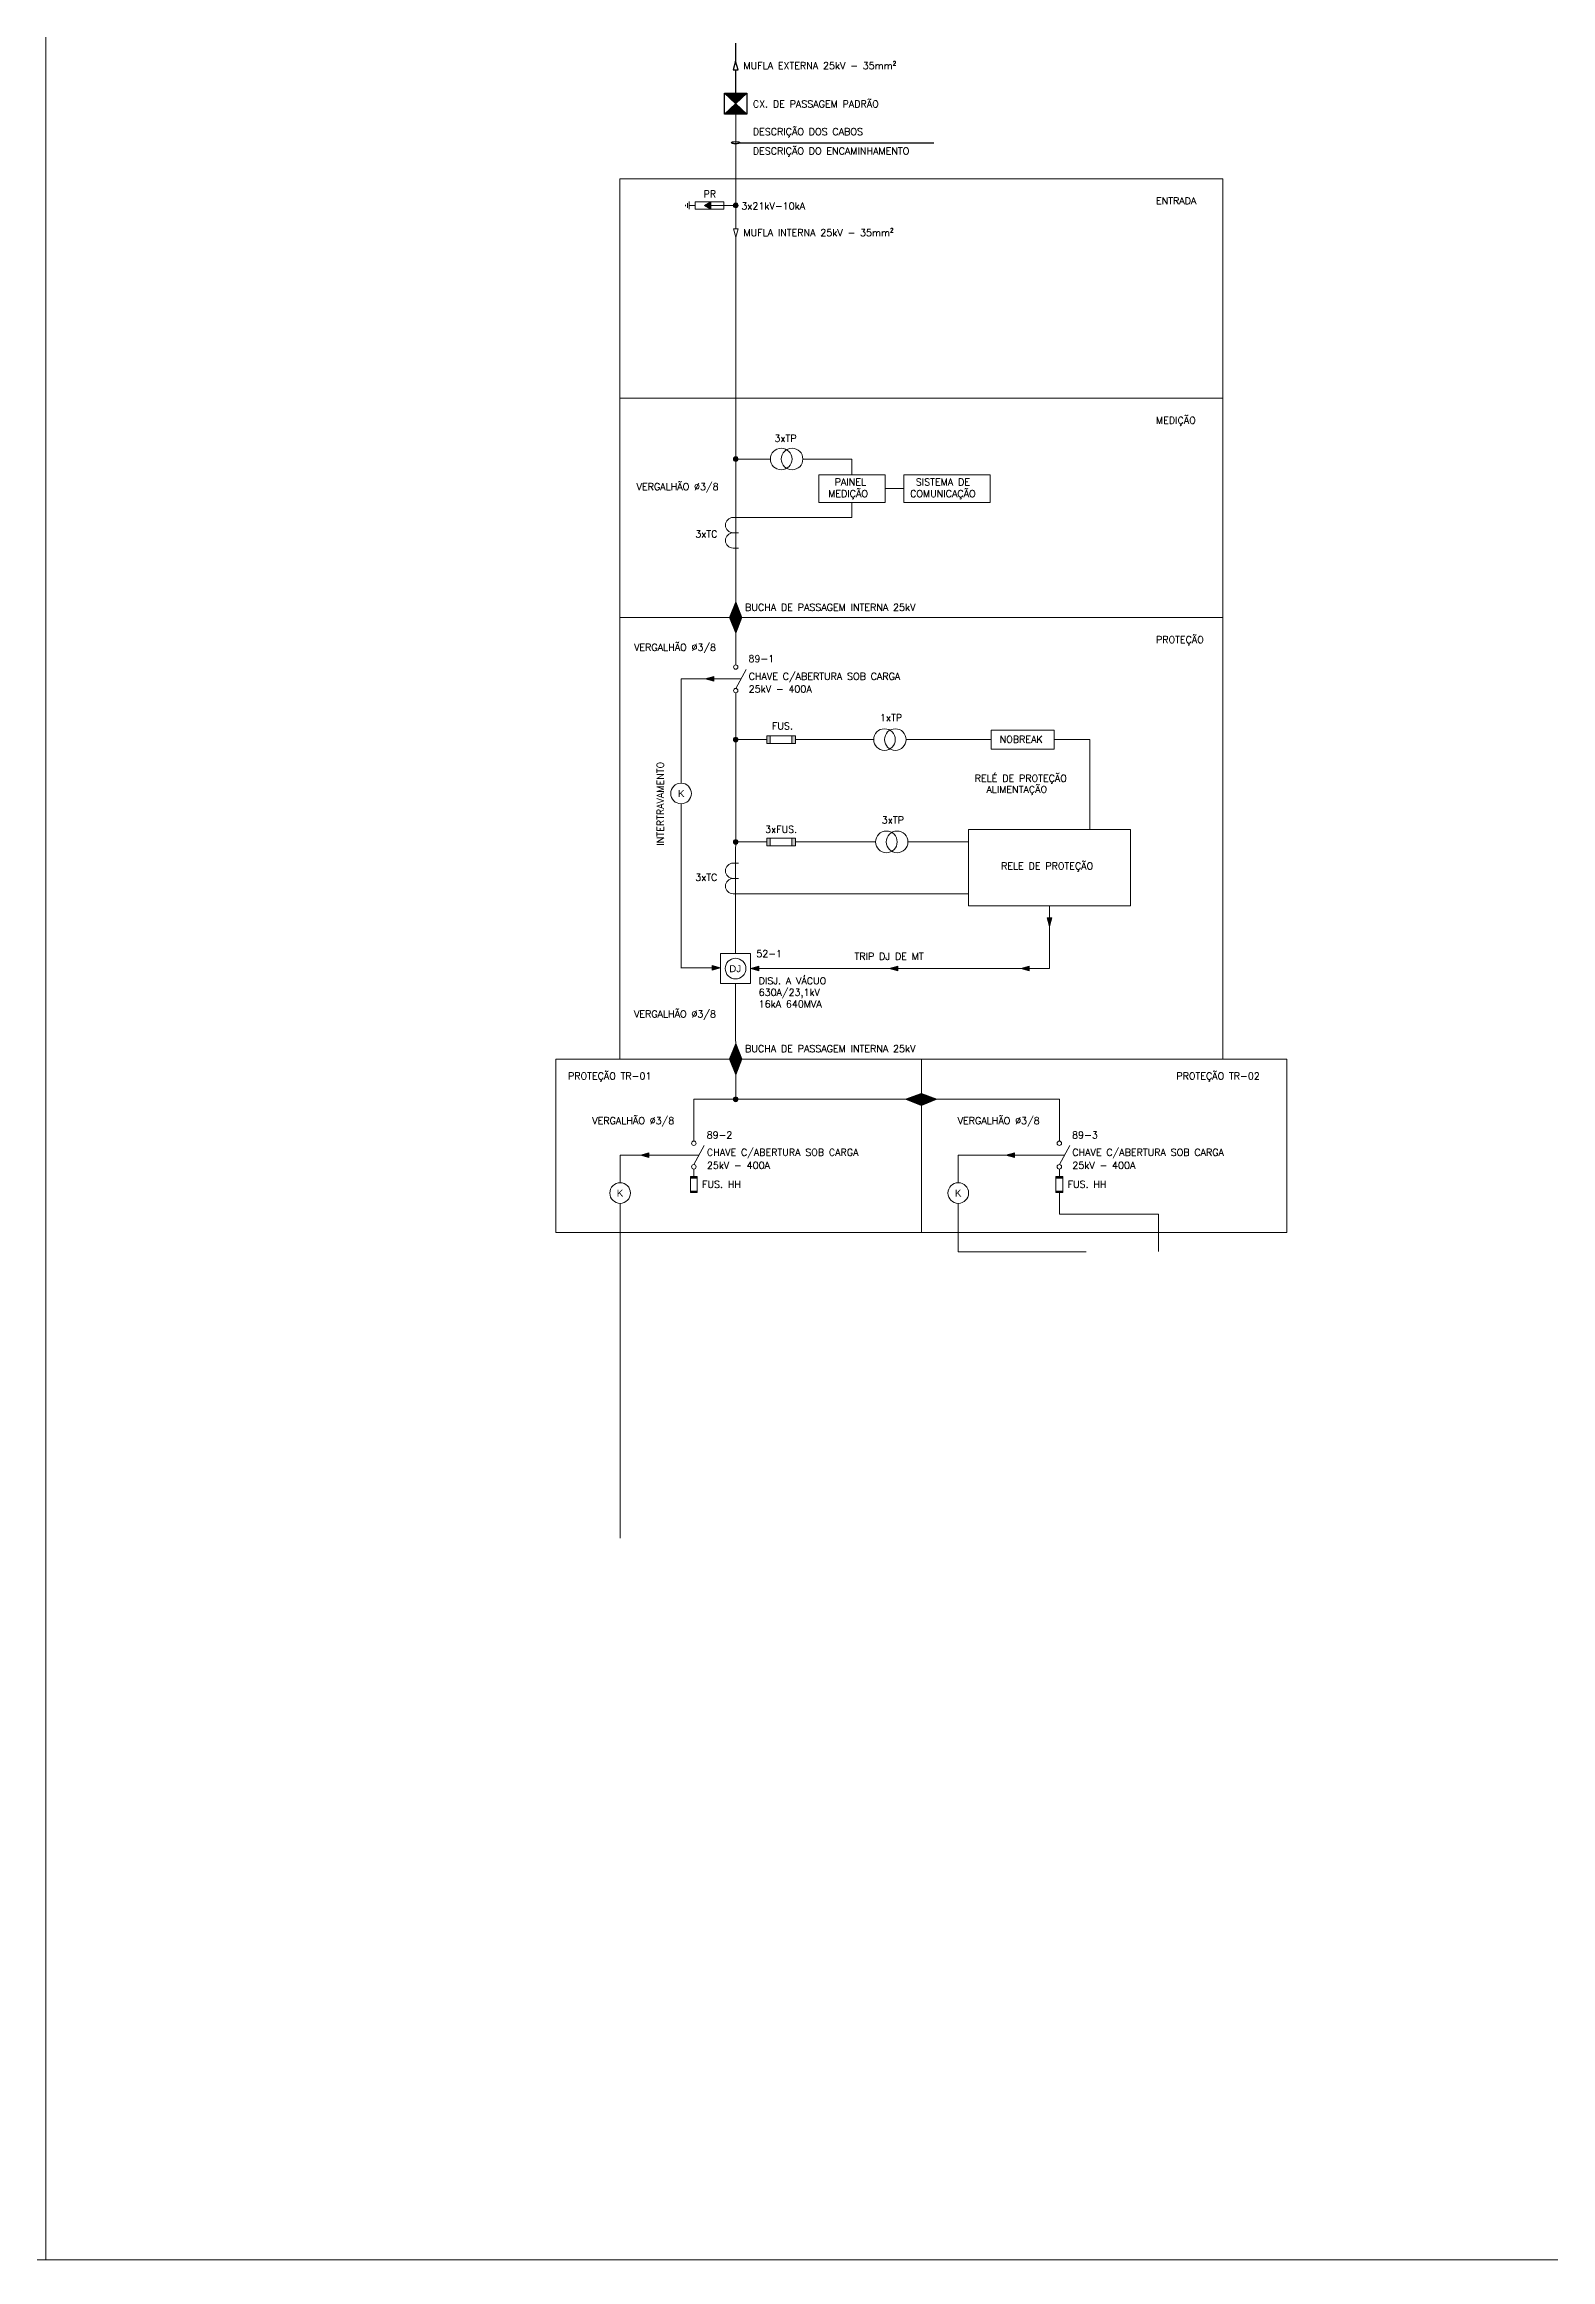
# Model space of a CAD drawing. Extents: x 2368 to 5238, y 905 to 1916.
# Drawn here: x 2595.09 to 2613.47, y 948.34 to 975.36 of the extents above; entities that cross this region are included whole.
import ezdxf

# ---------------------------------------------------------------- set-up
doc = ezdxf.new("R2010")
doc.units = 0
doc.header["$LTSCALE"] = 10
doc.linetypes.add('DASHEDX2', pattern=[38.1, 25.4, -12.7])
doc.layers.get('0').update_dxf_attribs({"linetype": 'CONTINUOUS'})
doc.layers.add('Eletroduto Elétrico', color=3, linetype='CONTINUOUS')
doc.layers.add('TEXTO', color=2, linetype='CONTINUOUS', lineweight=15)
doc.styles.add('ARIAL', font='arial.ttf', dxfattribs={"height": 2})
doc.styles.add('CP', font='simplex.shx')

msp = doc.modelspace()

# ---------------------------------------------------------------- hatches: boundary and pattern name
h = msp.add_hatch(color=1)
h.dxf.hatch_style = 1
h.paths.add_polyline_path([(2603.39, 974.768), (2603.525, 974.64), (2603.661, 974.768)])
h.paths.add_polyline_path([(2603.525, 974.64), (2603.39, 974.511), (2603.661, 974.511)])
at = {"layer": 'TEXTO', "ltscale": 0.4}
h = msp.add_hatch(color=1, dxfattribs=at)
h.dxf.hatch_style = 1
h.paths.add_polyline_path([(2603.224, 973.442), (2603.147, 973.397), (2603.224, 973.351)])
at = {"layer": 'TEXTO'}
h = msp.add_hatch(color=1, dxfattribs=at)
edge = h.paths.add_edge_path()
edge.add_arc((2603.528, 973.397), 0.0288, 143.1388, 503.1388)
h = msp.add_hatch(color=1, dxfattribs=at)
edge = h.paths.add_edge_path()
edge.add_arc((2603.528, 970.304), 0.0288, -143.1388, 216.8612, ccw=False)
at = {"layer": 'TEXTO', "lineweight": 18}
h = msp.add_hatch(color=1, dxfattribs=at)
h.dxf.hatch_style = 1
h.paths.add_polyline_path([(2603.453, 968.372), (2603.527, 968.562), (2603.6, 968.372)])
h = msp.add_hatch(color=1, dxfattribs=at)
h.dxf.hatch_style = 1
h.paths.add_polyline_path([(2603.453, 968.369), (2603.527, 968.179), (2603.6, 968.369)])
at = {"layer": 'TEXTO'}
h = msp.add_hatch(color=1, dxfattribs=at)
h.dxf.hatch_style = 1
h.paths.add_polyline_path([(2603.259, 967.592), (2603.259, 967.622), (2603.259, 967.651), (2603.156, 967.622)])
h = msp.add_hatch(color=1, dxfattribs=at)
edge = h.paths.add_edge_path()
edge.add_arc((2603.527, 966.881), 0.0288, 143.1388, 503.1388)
at = {"layer": 'TEXTO', "ltscale": 0.4}
h = msp.add_hatch(color=1, dxfattribs=at)
h.dxf.hatch_style = 1
h.paths.add_polyline_path([(2603.949, 966.927), (2603.905, 966.927), (2603.905, 966.835), (2603.949, 966.835)])
h.paths.add_polyline_path([(2604.255, 966.927), (2604.21, 966.927), (2604.21, 966.835), (2604.255, 966.835)])
at = {"layer": 'TEXTO'}
h = msp.add_hatch(color=1, dxfattribs=at)
edge = h.paths.add_edge_path()
edge.add_arc((2603.527, 965.633), 0.0288, 143.1388, 503.1388)
at = {"layer": 'TEXTO', "ltscale": 0.4}
h = msp.add_hatch(color=1, dxfattribs=at)
h.dxf.hatch_style = 1
h.paths.add_polyline_path([(2603.949, 965.678), (2603.905, 965.678), (2603.905, 965.587), (2603.949, 965.587)])
h.paths.add_polyline_path([(2604.21, 965.678), (2604.21, 965.587), (2604.255, 965.587), (2604.255, 965.678)])
at = {"layer": 'TEXTO'}
h = msp.add_hatch(color=1, dxfattribs=at)
h.dxf.hatch_style = 1
h.paths.add_polyline_path([(2607.325, 964.705), (2607.355, 964.705), (2607.384, 964.705), (2607.355, 964.602)])
h = msp.add_hatch(color=1, dxfattribs=at)
h.dxf.hatch_style = 1
h.paths.add_polyline_path([(2603.24, 964.126), (2603.24, 964.097), (2603.24, 964.067), (2603.343, 964.097)])
h = msp.add_hatch(color=1, dxfattribs=at)
h.dxf.hatch_style = 1
h.paths.add_polyline_path([(2603.81, 964.118), (2603.81, 964.088), (2603.81, 964.059), (2603.707, 964.088)])
h = msp.add_hatch(color=1, dxfattribs=at)
h.dxf.hatch_style = 1
h.paths.add_polyline_path([(2605.504, 964.118), (2605.504, 964.088), (2605.504, 964.059), (2605.401, 964.088)])
h = msp.add_hatch(color=1, dxfattribs=at)
h.dxf.hatch_style = 1
h.paths.add_polyline_path([(2607.108, 964.118), (2607.108, 964.088), (2607.108, 964.059), (2607.005, 964.088)])
at = {"layer": 'TEXTO', "lineweight": 18}
h = msp.add_hatch(color=1, dxfattribs=at)
h.dxf.hatch_style = 1
h.paths.add_polyline_path([(2603.453, 962.985), (2603.527, 963.174), (2603.6, 962.985)])
h = msp.add_hatch(color=1, dxfattribs=at)
h.dxf.hatch_style = 1
h.paths.add_polyline_path([(2603.453, 962.985), (2603.527, 962.795), (2603.6, 962.985)])
h = msp.add_hatch(color=1, dxfattribs=at)
h.dxf.hatch_style = 1
h.paths.add_polyline_path([(2603.453, 962.982), (2603.527, 962.792), (2603.6, 962.982)])
at = {"layer": 'TEXTO'}
h = msp.add_hatch(color=1, dxfattribs=at)
edge = h.paths.add_edge_path()
edge.add_arc((2603.527, 962.493), 0.0288, 143.1388, 503.1388)
at = {"layer": 'TEXTO', "lineweight": 18}
h = msp.add_hatch(color=1, dxfattribs=at)
h.dxf.hatch_style = 1
h.paths.add_polyline_path([(2605.79, 962.566), (2605.6, 962.493), (2605.79, 962.419)])
h = msp.add_hatch(color=1, dxfattribs=at)
h.dxf.hatch_style = 1
h.paths.add_polyline_path([(2605.792, 962.566), (2605.982, 962.493), (2605.792, 962.419)])
at = {"layer": 'TEXTO'}
h = msp.add_hatch(color=1, dxfattribs=at)
h.dxf.hatch_style = 1
h.paths.add_polyline_path([(2602.468, 961.842), (2602.468, 961.813), (2602.468, 961.784), (2602.365, 961.813)])
h = msp.add_hatch(color=1, dxfattribs=at)
h.dxf.hatch_style = 1
h.paths.add_polyline_path([(2606.926, 961.842), (2606.926, 961.813), (2606.926, 961.784), (2606.823, 961.813)])
h = msp.add_hatch(color=1, dxfattribs=at)
h.dxf.hatch_style = 1
h.paths.add_polyline_path([(2603.058, 961.552), (2602.974, 961.552), (2602.974, 961.533), (2603.058, 961.533)])
h = msp.add_hatch(color=1, dxfattribs=at)
h.dxf.hatch_style = 1
h.paths.add_polyline_path([(2607.516, 961.552), (2607.433, 961.552), (2607.433, 961.533), (2607.516, 961.533)])
h = msp.add_hatch(color=1, dxfattribs=at)
h.dxf.hatch_style = 1
h.paths.add_polyline_path([(2603.058, 961.355), (2602.974, 961.355), (2602.974, 961.374), (2603.058, 961.374)])
h = msp.add_hatch(color=1, dxfattribs=at)
h.dxf.hatch_style = 1
h.paths.add_polyline_path([(2607.516, 961.355), (2607.433, 961.355), (2607.433, 961.374), (2607.516, 961.374)])

# ---------------------------------------------------------------- linework, layer by layer
at = {"color": 1}
for p, q in [((2603.39, 974.511), (2603.661, 974.768)), ((2603.39, 974.768), (2603.661, 974.511)), ((2603.576, 974.162), (2605.945, 974.162))]:
    msp.add_line(p, q, dxfattribs=at)
for points in [[(2603.525, 975.156), (2603.496, 975.053), (2603.555, 975.053)], [(2603.39, 974.768), (2603.661, 974.768), (2603.661, 974.511), (2603.39, 974.511)]]:
    msp.add_lwpolyline(points, close=True, dxfattribs=at)
msp.add_ellipse((2603.525, 974.162), major_axis=(0.0503, 0), ratio=0.268313, start_param=-1.570796, end_param=4.712389, dxfattribs=at)
at = {"layer": 'Eletroduto Elétrico', "color": 1, "ltscale": 0.4}
for p, q in [((2603.525, 975.377), (2603.525, 975.156)), ((2603.525, 975.053), (2603.525, 974.768))]:
    msp.add_line(p, q, dxfattribs=at)
at = {"layer": 'TEXTO', "color": 200, "linetype": 'DASHEDX2', "ltscale": 50}
for p, q in [((2595.109, 989.092), (2595.109, 948.338)), ((2595.109, 948.338), (2595.109, 989.092)), ((2595.109, 948.338), (2532.361, 948.338)), ((2657.857, 948.338), (2595.109, 948.338))]:
    msp.add_line(p, q, dxfattribs=at)
at = {"layer": 'TEXTO', "color": 1, "ltscale": 0.4}
for p, q in [((2603.528, 974.511), (2603.527, 973.112)), ((2602.96, 973.444), (2602.96, 973.35)), ((2602.914, 973.405), (2602.914, 973.388)), ((2602.937, 973.425), (2602.937, 973.368)), ((2603.031, 973.397), (2602.96, 973.397)), ((2603.224, 973.442), (2603.224, 973.351)), ((2603.527, 973.008), (2603.527, 968.562)), ((2603.951, 970.304), (2603.528, 970.304)), ((2603.527, 968.262), (2603.527, 967.793)), ((2603.654, 967.738), (2603.527, 967.506)), ((2603.527, 967.452), (2603.527, 966.881)), ((2603.527, 967.452), (2603.527, 966.881)), ((2603.525, 964.271), (2603.527, 966.881)), ((2603.527, 966.881), (2603.905, 966.881)), ((2603.949, 966.927), (2603.949, 966.835)), ((2604.21, 966.927), (2604.21, 966.835)), ((2604.255, 966.881), (2605.21, 966.881)), ((2605.606, 966.881), (2606.645, 966.881)), ((2607.412, 966.882), (2607.845, 966.882)), ((2607.845, 966.882), (2607.845, 966.585)), ((2607.845, 966.585), (2607.845, 965.784)), ((2603.905, 965.633), (2603.527, 965.633)), ((2603.949, 965.678), (2603.949, 965.587)), ((2604.21, 965.678), (2604.21, 965.587)), ((2604.255, 965.633), (2605.233, 965.633)), ((2605.628, 965.633), (2606.367, 965.633)), ((2603.525, 963.906), (2603.527, 962.493)), ((2603.016, 962.493), (2607.475, 962.493)), ((2603.016, 961.984), (2603.016, 962.493)), ((2607.475, 961.984), (2607.475, 962.493)), ((2603.016, 961.643), (2603.016, 961.552)), ((2607.475, 961.643), (2607.475, 961.552)), ((2607.475, 961.355), (2607.475, 961.094)), ((2607.475, 961.355), (2607.475, 961.094)), ((2608.686, 961.094), (2607.475, 961.094)), ((2608.686, 960.635), (2608.686, 961.094))]:
    msp.add_line(p, q, dxfattribs=at)
at = {"layer": 'TEXTO', "color": 1, "linetype": 'DASHEDX2', "ltscale": 5}
for p, q in [((2602.115, 973.722), (2609.47, 973.722)), ((2602.115, 973.722), (2602.115, 962.982)), ((2609.47, 973.722), (2609.47, 962.982)), ((2602.115, 971.046), (2609.47, 971.046)), ((2603.438, 968.369), (2602.115, 968.369)), ((2609.47, 968.369), (2603.438, 968.369)), ((2603.707, 964.088), (2603.81, 964.118)), ((2603.81, 964.059), (2603.707, 964.088)), ((2603.81, 964.118), (2603.81, 964.059)), ((2601.334, 962.982), (2610.251, 962.982)), ((2601.334, 962.982), (2601.334, 960.868)), ((2610.251, 962.982), (2610.251, 960.868)), ((2610.251, 960.868), (2601.334, 960.868))]:
    msp.add_line(p, q, dxfattribs=at)
at = {"layer": 'TEXTO', "color": 1, "linetype": 'DASHEDX2', "ltscale": 0.03}
msp.add_line((2605.349, 969.943), (2605.578, 969.943), dxfattribs=at)
at = {"layer": 'TEXTO', "color": 1, "linetype": 'DASHEDX2', "ltscale": 3}
for p, q in [((2603.59, 967.622), (2602.861, 967.622)), ((2602.861, 966.35), (2602.861, 967.622)), ((2602.861, 964.097), (2602.861, 966.098)), ((2607.355, 964.852), (2607.355, 964.088)), ((2603.24, 964.097), (2602.858, 964.097)), ((2603.707, 964.088), (2606.322, 964.088)), ((2606.322, 964.088), (2607.355, 964.088)), ((2603.08, 961.813), (2602.117, 961.813)), ((2602.117, 961.813), (2602.117, 961.476)), ((2607.538, 961.813), (2606.242, 961.813)), ((2606.242, 961.813), (2606.242, 961.476)), ((2602.117, 957.141), (2602.117, 961.224)), ((2606.242, 961.224), (2606.242, 960.632)), ((2606.242, 960.632), (2607.804, 960.632))]:
    msp.add_line(p, q, dxfattribs=at)
at = {"layer": 'TEXTO', "color": 1}
for p, q in [((2607.355, 964.602), (2607.325, 964.705)), ((2607.325, 964.705), (2607.384, 964.705)), ((2607.384, 964.705), (2607.355, 964.602)), ((2605.401, 964.088), (2605.504, 964.118)), ((2605.504, 964.059), (2605.401, 964.088)), ((2605.504, 964.118), (2605.504, 964.059)), ((2607.005, 964.088), (2607.108, 964.118)), ((2607.108, 964.059), (2607.005, 964.088)), ((2607.108, 964.118), (2607.108, 964.059)), ((2602.365, 961.813), (2602.468, 961.842)), ((2602.468, 961.842), (2602.468, 961.784)), ((2603.143, 961.929), (2603.016, 961.697)), ((2606.823, 961.813), (2606.926, 961.842)), ((2606.926, 961.842), (2606.926, 961.784)), ((2607.602, 961.929), (2607.475, 961.697)), ((2602.365, 961.813), (2602.468, 961.784)), ((2606.823, 961.813), (2606.926, 961.784)), ((2602.974, 961.533), (2603.058, 961.533)), ((2602.974, 961.374), (2603.058, 961.374)), ((2607.433, 961.533), (2607.516, 961.533)), ((2607.433, 961.374), (2607.516, 961.374))]:
    msp.add_line(p, q, dxfattribs=at)
at = {"layer": 'TEXTO', "color": 1, "linetype": 'DASHEDX2', "ltscale": 0.05}
msp.add_line((2605.792, 962.982), (2605.792, 960.868), dxfattribs=at)
at = {"layer": 'TEXTO', "color": 1, "ltscale": 0.4}
for points in [[(2603.031, 973.442), (2603.381, 973.442), (2603.381, 973.351), (2603.031, 973.351)], [(2606.645, 966.765), (2607.412, 966.765), (2607.412, 966.998), (2606.645, 966.998)], [(2603.905, 966.927), (2604.255, 966.927), (2604.255, 966.835), (2603.905, 966.835)], [(2603.905, 965.678), (2604.255, 965.678), (2604.255, 965.587), (2603.905, 965.587)], [(2603.707, 964.271), (2603.343, 964.271), (2603.343, 963.906), (2603.707, 963.906)], [(2602.974, 961.552), (2603.058, 961.552), (2603.058, 961.355), (2602.974, 961.355)], [(2607.433, 961.552), (2607.516, 961.552), (2607.516, 961.355), (2607.433, 961.355)]]:
    msp.add_lwpolyline(points, close=True, dxfattribs=at)
for points in [[(2603.224, 973.442), (2603.147, 973.397), (2603.224, 973.351)], [(2603.224, 973.397), (2603.381, 973.397), (2603.528, 973.397)], [(2604.945, 970.111), (2604.945, 970.304), (2604.346, 970.304)]]:
    msp.add_lwpolyline(points, dxfattribs=at)
at = {"layer": 'TEXTO', "color": 1}
for points in [[(2603.528, 973.009), (2603.557, 973.112), (2603.498, 973.112)], [(2603.156, 967.622), (2603.259, 967.592), (2603.259, 967.651)], [(2603.343, 964.097), (2603.24, 964.126), (2603.24, 964.067)]]:
    msp.add_lwpolyline(points, close=True, dxfattribs=at)
at = {"layer": 'TEXTO', "color": 1, "linetype": 'DASHEDX2', "ltscale": 5}
for points in [[(2604.541, 970.111), (2605.349, 970.111), (2605.349, 969.775), (2604.541, 969.775)], [(2605.578, 970.111), (2606.63, 970.111), (2606.63, 969.775), (2605.578, 969.775)], [(2606.367, 965.784), (2608.342, 965.784), (2608.342, 964.852), (2606.367, 964.852)]]:
    msp.add_lwpolyline(points, close=True, dxfattribs=at)
at = {"layer": 'TEXTO', "color": 1, "ltscale": 0.4}
for points in [[(2604.945, 969.775), (2604.945, 969.591), (2603.56, 969.591), (2603.496, 969.591, 1), (2603.496, 969.404), (2603.56, 969.404), (2603.496, 969.404, 1), (2603.496, 969.217), (2603.56, 969.217)], [(2603.559, 965.374), (2603.495, 965.374, 1), (2603.495, 965.187), (2603.559, 965.187), (2603.495, 965.187, 1), (2603.495, 965), (2603.559, 965), (2606.367, 965)]]:
    msp.add_lwpolyline(points, format="xyb", dxfattribs=at)
at = {"layer": 'TEXTO', "color": 1, "lineweight": 18}
for points in [[(2603.527, 968.562), (2603.453, 968.372), (2603.6, 968.372)], [(2603.527, 968.179), (2603.453, 968.369), (2603.6, 968.369)], [(2603.527, 963.174), (2603.453, 962.985), (2603.6, 962.985)], [(2603.527, 962.795), (2603.453, 962.985), (2603.6, 962.985)], [(2603.527, 962.792), (2603.453, 962.982), (2603.6, 962.982)], [(2605.6, 962.493), (2605.79, 962.566), (2605.79, 962.419)], [(2605.982, 962.493), (2605.792, 962.566), (2605.792, 962.419)]]:
    msp.add_lwpolyline(points, close=True, dxfattribs=at)
at = {"layer": 'TEXTO', "color": 1}
for centre, radius in [((2603.528, 973.397), 0.0288), ((2603.528, 970.304), 0.0288), ((2604.082, 970.304), 0.132), ((2604.214, 970.304), 0.132), ((2603.527, 967.766), 0.027), ((2603.527, 967.479), 0.027), ((2605.342, 966.881), 0.132), ((2605.474, 966.881), 0.132), ((2603.527, 966.881), 0.0288), ((2603.527, 965.633), 0.0288), ((2605.365, 965.633), 0.132), ((2605.496, 965.633), 0.132), ((2603.527, 962.493), 0.0288), ((2603.016, 961.957), 0.027), ((2607.475, 961.957), 0.027), ((2603.016, 961.67), 0.027), ((2607.475, 961.67), 0.027)]:
    msp.add_circle(centre, radius, dxfattribs=at)
at = {"layer": 'TEXTO', "color": 1, "ltscale": 0.4}
for centre in [(2602.86, 966.224), (2602.86, 966.224), (2603.525, 964.088), (2602.117, 961.35), (2602.117, 961.35), (2606.242, 961.35), (2606.242, 961.35)]:
    msp.add_circle(centre, 0.126, dxfattribs=at)

# ---------------------------------------------------------------- texts
at = {"layer": 'TEXTO', "lineweight": 9, "style": 'CP'}
for s, height, p in [('MUFLA EXTERNA 25kV - 35mm²', 0.08513, (2603.621, 975.06)), ('CX. DE PASSAGEM PADRÃO', 0.08513, (2603.736, 974.591)), ('DESCRIÇÃO DOS CABOS', 0.08513, (2603.736, 974.253)), ('DESCRIÇÃO DO ENCAMINHAMENTO', 0.08513, (2603.736, 974.017)), ('PR', 0.0851, (2603.135, 973.494)), ('ENTRADA', 0.0851, (2608.654, 973.411)), ('3x21kV-10kA', 0.08513, (2603.596, 973.349)), ('MUFLA INTERNA 25kV - 35mm²', 0.08513, (2603.621, 973.024)), ('MEDIÇÃO', 0.0851, (2608.654, 970.734)), ('MEDIÇÃO', 0.0851, (2604.655, 969.84)), ('PAINEL', 0.0851, (2604.734, 969.981)), ('COMUNICAÇÃO', 0.08513, (2605.655, 969.84)), ('SISTEMA DE ', 0.08513, (2605.724, 969.981)), ('BUCHA DE PASSAGEM INTERNA 25kV', 0.08513, (2603.641, 968.454)), ('PROTEÇÃO', 0.0851, (2608.654, 968.057)), ('BUCHA DE PASSAGEM INTERNA 25kV', 0.08513, (2603.641, 963.067)), ('FUS. HH ', 0.0851, (2603.117, 961.412)), ('FUS. HH', 0.0851, (2607.576, 961.412))]:
    msp.add_text(s, height=height, dxfattribs=at).set_placement(p)
at = {"layer": 'TEXTO', "color": 2, "lineweight": 9, "style": 'CP'}
for s, height, p in [('3xTP', 0.0851, (2604, 970.512)), ('VERGALHÃO %%C3/8', 0.08513, (2602.318, 969.925)), ('3xTC', 0.0851, (2603.034, 969.346)), ('VERGALHÃO %%C3/8', 0.08513, (2602.287, 967.966)), ('89-1', 0.0851, (2603.683, 967.825)), ('CHAVE C/ABERTURA SOB CARGA', 0.08513, (2603.685, 967.612)), ('25kV - 400A', 0.08513, (2603.685, 967.454)), ('FUS.', 0.0851, (2603.969, 967.003)), ('1xTP', 0.0851, (2605.287, 967.108)), ('NOBREAK', 0.0851, (2606.747, 966.842)), ('RELÉ DE PROTEÇÃO', 0.08513, (2606.443, 966.368)), ('ALIMENTAÇÃO', 0.08513, (2606.585, 966.23)), ('3xTP', 0.0851, (2605.309, 965.859)), ('3xFUS.', 0.0851, (2603.886, 965.744)), ('RELE DE PROTEÇÃO', 0.08513, (2606.764, 965.296)), ('3xTC', 0.0851, (2603.033, 965.16)), ('52-1', 0.0851, (2603.778, 964.226)), ('VERGALHÃO %%C3/8', 0.08513, (2602.286, 963.492)), ('PROTEÇÃO TR-01', 0.08513, (2601.481, 962.735)), (' PROTEÇÃO TR-02', 0.08513, (2608.844, 962.735)), ('VERGALHÃO %%C3/8', 0.08513, (2601.777, 962.191)), ('89-2', 0.0851, (2603.172, 962.016)), ('VERGALHÃO %%C3/8', 0.08513, (2606.235, 962.191)), ('89-3', 0.0851, (2607.631, 962.016)), ('CHAVE C/ABERTURA SOB CARGA', 0.08513, (2603.175, 961.803)), ('CHAVE C/ABERTURA SOB CARGA', 0.08513, (2607.633, 961.803)), ('25kV - 400A', 0.08513, (2603.175, 961.645)), ('25kV - 400A', 0.08513, (2607.633, 961.645))]:
    msp.add_text(s, height=height, dxfattribs=at).set_placement(p)
msp.add_text('INTERTRAVAMENTO', height=0.08513, rotation=90, dxfattribs=at).set_placement((2602.65, 965.588))
at = {"layer": 'TEXTO', "color": 1, "lineweight": 9}
for s, height, style, p in [('K', 0.0851, 'ARIAL', (2602.823, 966.18)), ('TRIP DJ DE MT', 0.08513, 'CP', (2604.977, 964.193)), ('DJ', 0.0851, 'ARIAL', (2603.448, 964.044)), ('K', 0.0851, 'ARIAL', (2602.076, 961.306)), ('K', 0.0851, 'ARIAL', (2606.201, 961.306))]:
    msp.add_text(s, height=height, dxfattribs=dict(at, style=style)).set_placement(p)
at = {"layer": 'TEXTO', "color": 2, "lineweight": 9, "insert": (2604.385, 963.981), "char_height": 0.08513, "width": 1.15677, "attachment_point": 2, "style": 'CP'}
msp.add_mtext('\\pxql;DISJ. A VÁCUO 630A/23,1kV 16kA 640MVA', dxfattribs=at)

doc.saveas('drawing.dxf')
